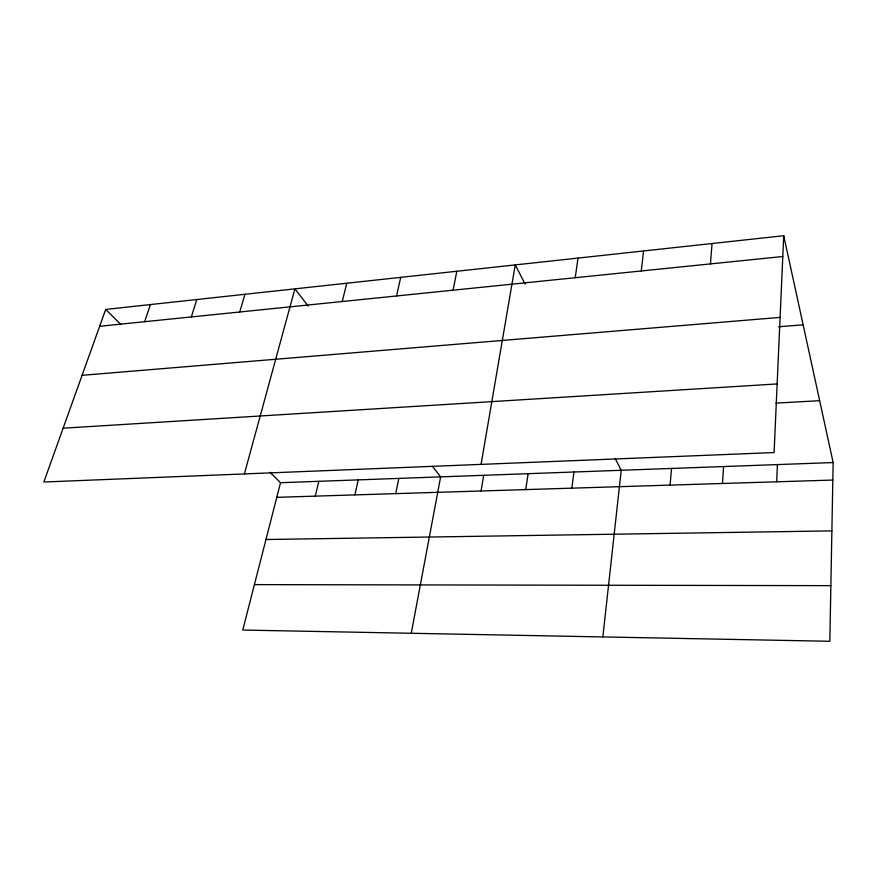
<?xml version="1.0" encoding="UTF-8"?>
<svg xmlns="http://www.w3.org/2000/svg" width="877" height="877" viewBox="0 0 877 877"><rect width="100%" height="100%" fill="white"/><g stroke="black" fill="none" stroke-linecap="round" stroke-linejoin="round"><path stroke-width="1.32" d="M783.72 235.727L774.095 452.565L43.85 482.01L105.689 309.428L783.72 235.727L833.15 462.552L829.839 641.273L242.765 630.048L280.53 482.712L269.995 472.275M776.682 481.802L777.417 464.58M722.462 483.49L723.58 466.553M710.447 263.9L712.047 243.521M670.072 485.113L671.541 468.45M641.317 270.96L643.543 250.965M602.85 636.932L621.223 470.28L615.084 458.397M571.837 488.171L573.942 472.012M575.224 277.713L578.009 258.09M525.74 489.596L528.129 473.679M481.056 490.988L483.72 475.301M481.078 464.382L515.248 264.909L525.071 283.94M411.258 633.271L440.638 476.869L432.427 466.29M453.069 290.199L456.829 271.256M395.691 493.63L398.827 478.393M354.9 494.902L358.244 479.872M396.547 295.966L400.723 277.362M315.271 496.13L318.833 481.32M342.227 301.513L346.788 283.216M244.398 473.931L294.902 288.862L308.222 306.04M239.717 311.993L244.957 294.288M191.307 316.937L196.832 299.517M144.65 321.706L150.438 304.56M99.649 326.299L782.799 256.512M82.076 375.323L780.091 317.397M778.568 326.781L803.135 324.819M63.133 428.206L777.143 383.94M775.915 403.124L819.666 400.679M280.53 482.712L833.15 462.552M276.781 497.325L832.821 480.059M265.972 539.519L831.878 530.892M254.407 584.619L830.87 585.65M105.689 309.428L121.048 324.643"/></g></svg>
